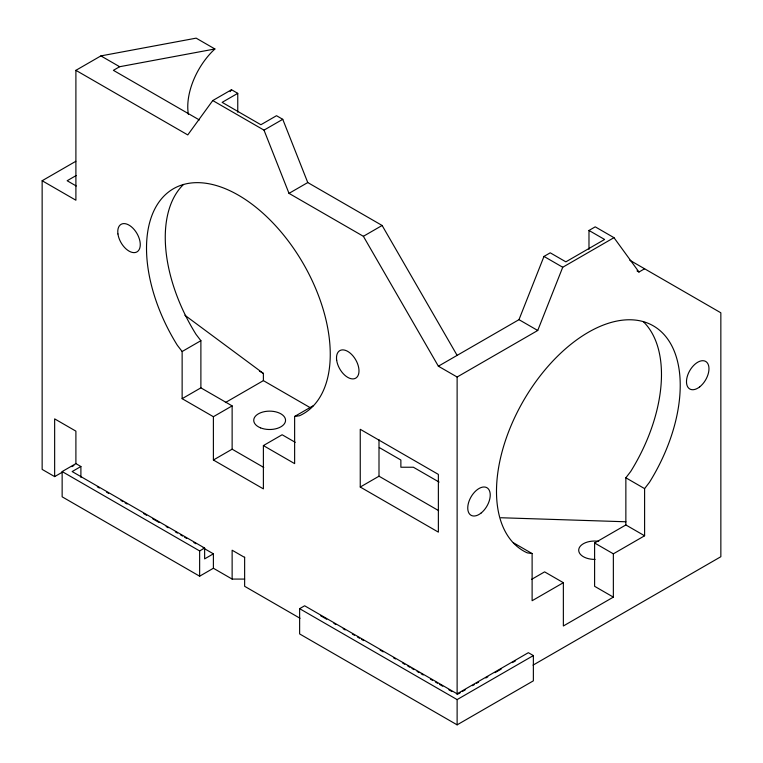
<?xml version="1.0" encoding="UTF-8"?>
<svg xmlns="http://www.w3.org/2000/svg" width="763" height="763" viewBox="0 0 763 763"><rect width="100%" height="100%" fill="white"/><g stroke="black" fill="none" stroke-linecap="round" stroke-linejoin="round"><path stroke-width="1.14" d="M203.12 547.891L213.392 553.824L213.392 568.254L199.639 576.199L62.146 496.818L62.146 471.563L75.899 463.618L75.899 431.143L54.65 418.877L54.65 476.608L42.146 469.398L42.146 180.736L75.823 161.298M182.138 398.677L182.138 351.514L177.293 345.21A129.92 75.012 60 0 1 172.18 189.482A129.92 75.012 60 0 1 304.59 265.925A129.92 75.012 60 0 1 299.478 415.749L294.632 416.455L294.632 463.618L263.388 445.582L263.388 488.873L213.392 460.013L213.392 416.712L182.138 398.677L200.888 387.852L232.133 405.887L232.133 449.188L263.769 467.452M237.76 112.266L237.76 93.344L231.513 89.729L212.763 100.554L187.765 134.917L75.899 70.33L100.897 55.899L196.158 38.15L214.908 48.975L212.114 51.665A53.915 31.13 -60 0 0 188.413 114.488M360.25 487.032L360.25 429.302L438.372 474.405L438.372 532.135L360.25 487.032L379.001 476.207L438.62 510.628M379.001 476.207L379.001 439.688M644.601 535.779L625.86 524.963L594.606 542.998L594.606 586.299L613.357 597.124L613.357 553.824L644.601 535.779L644.601 488.625L649.447 482.321A129.92 75.012 -60 0 0 654.559 326.593A129.92 75.012 -60 0 0 522.159 403.036A129.92 75.012 -60 0 0 527.271 552.86L532.116 553.566L532.116 600.729L563.361 582.694L563.361 625.984L613.357 597.124M625.86 524.963L625.86 477.8L630.696 471.496A129.92 75.012 -60 0 0 643.171 321.519M212.763 100.554L264.008 130.139L289.005 193.373L363.379 236.301L438.372 366.202L518.983 319.659L543.981 256.425L550.237 252.82L565.86 261.843L604.601 239.468L588.979 230.455L595.235 226.84L613.977 237.665L638.974 272.029L644.601 268.776M438.372 366.202L457.123 377.017L537.734 330.484L562.732 267.25L613.977 237.665M230.121 91.636L231.513 89.729M214.908 48.975L119.648 66.724L113.391 70.33L199.353 119.953M76.147 175.547L67.144 180.736L76.252 186M237.76 93.344L222.138 102.356L260.889 124.731L276.511 115.709L282.758 119.314L307.756 182.548L382.129 225.476L457.123 355.377M264.008 130.139L282.758 119.314M289.005 193.373L307.756 182.548M363.379 236.301L382.129 225.476M182.138 351.514L200.888 340.689L196.043 334.385A129.92 75.012 60 0 1 183.568 184.408M54.65 476.608L61.746 472.516M71.875 466.66L73.906 465.497M80.897 477.333L80.897 466.508L72.151 471.563L204.637 548.053L204.637 558.878L213.392 553.824M225.371 402.578L263.388 380.632L310.579 407.881M213.392 416.712L232.133 405.887M213.392 460.013L232.133 449.188M294.632 416.455L313.383 405.63M263.388 445.582L282.129 434.757L295.233 442.321M62.146 471.563L199.639 550.934L204.637 548.053M299.63 608.664L304.628 605.784L457.123 693.815L528.358 652.689L533.366 655.57L533.366 680.834L457.123 724.85L299.63 633.929L299.63 608.664L457.123 699.595L533.366 655.57M531.506 579.432L544.61 571.869L563.361 582.694M458.143 693.948L460.194 692.766M462.244 691.583L465.316 689.809M472.488 685.67L474.538 684.487M476.589 683.305L478.63 682.122M485.802 677.983L487.853 676.8M495.025 672.661L501.177 669.103M512.44 662.599L515.511 660.825M533.032 665.145L720.854 556.713L720.844 312.801L629.799 260.231M213.392 568.254L232.133 579.079L244.637 579.079M500.862 517.743L625.889 521.778M637.01 270.894L638.974 272.029M543.981 256.425L562.732 267.25M100.897 55.899L119.648 66.724M518.983 319.659L537.734 330.484M625.86 477.8L644.601 488.625M42.146 180.736L75.899 200.221L75.899 70.33M594.606 542.998L613.357 553.824M259.439 371.142L263.388 373.422L263.388 380.632M379.325 447.576L400.871 460.013L400.871 467.233L413.374 467.233L439.106 482.082M513.365 542.741L532.116 553.566M244.637 557.429L232.133 550.218L232.133 579.079M75.899 463.618L80.897 466.508M97.33 486.823L99.381 488.005M106.572 492.154L108.632 493.346M120.955 500.461L123.005 501.644M125.065 502.827L127.116 504.019M143.549 513.499L146.63 515.283M152.791 518.84L158.952 522.397M166.143 526.546L168.194 527.738M175.385 531.887L177.445 533.07M180.526 534.853L182.576 536.036M184.627 537.219L186.687 538.411M193.878 542.56L195.929 543.742M320.565 615.703L326.726 619.26M333.917 623.409L335.968 624.592M343.159 628.741L345.21 629.933M352.392 634.082L354.452 635.264M357.532 637.048L359.583 638.23M361.633 639.413L363.693 640.596M380.117 650.086L383.198 651.86M393.46 657.792L395.52 658.974M402.702 663.123L404.762 664.306M407.833 666.089L409.893 667.272M411.944 668.464L413.994 669.647M417.075 671.421L419.135 672.613M421.186 673.796L423.236 674.978M430.427 679.127L432.478 680.319M435.559 682.093L437.609 683.276M439.669 684.468L442.75 686.242M448.902 689.8L451.982 691.574M300.04 618.288L244.637 586.299L244.637 557.143M184.865 315.233L263.388 373.422M588.979 230.455L588.979 249.377M457.123 377.017L457.123 694.54M457.123 699.595L457.123 724.85M200.888 340.689L200.888 387.852M199.639 550.934L199.639 576.199M595.073 559.393A15.909 9.185 0 0 1 578.812 549.15A15.909 9.185 0 0 1 598.726 541.349M260.507 427.843A15.909 9.185 0 0 0 285.486 421.128A15.909 9.185 0 0 0 262.911 412.001A15.909 9.185 0 0 0 260.507 427.843M699.681 386.879A15.909 9.185 -60 0 0 706.347 361.891A15.909 9.185 -60 0 0 687.158 376.884A15.909 9.185 -60 0 0 699.681 386.879M480.948 513.165A15.909 9.185 -60 0 0 487.605 488.177A15.909 9.185 -60 0 0 468.425 503.16A15.909 9.185 -60 0 0 480.948 513.165M117.941 233.964A15.909 9.185 60 0 0 136.253 252.238A15.909 9.185 60 0 0 132.867 228.127A15.909 9.185 60 0 0 117.941 233.964M336.674 360.25A15.909 9.185 60 0 0 354.986 378.515A15.909 9.185 60 0 0 351.6 354.413A15.909 9.185 60 0 0 336.674 360.25"/></g></svg>
